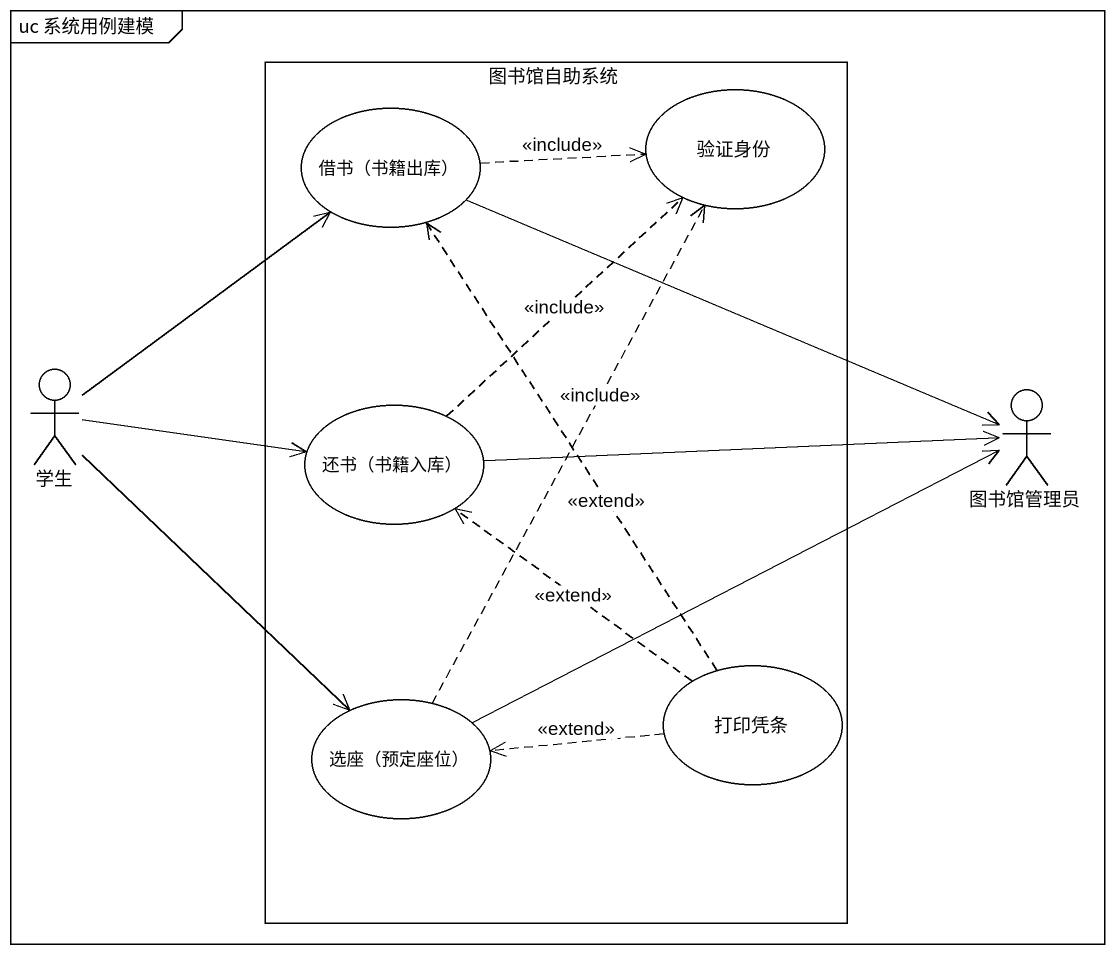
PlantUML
@startuml
mainframe uc 系统用例建模
rectangle 图书馆自助系统 {
  usecase "借书（书籍出库）" as 借书_书籍出库
  usecase 验证身份
  usecase "还书（书籍入库）" as 还书_书籍入库
  usecase 打印凭条
  usecase "选座（预定座位）" as 选座_预定座位
}
actor 学生
actor 图书馆管理员
借书_书籍出库 .right.> 验证身份 : <<include>>
学生 -up-> 借书_书籍出库
学生 -right-> 还书_书籍入库
学生 --> 选座_预定座位
还书_书籍入库 .up.> 验证身份 : <<include>>
图书馆管理员 <-left- 借书_书籍出库
图书馆管理员 <-left- 还书_书籍入库
图书馆管理员 <-left- 选座_预定座位
打印凭条 .up.> 借书_书籍出库 : <<extend>>
打印凭条 .up.> 还书_书籍入库 : <<extend>>
打印凭条 .left.> 选座_预定座位 : <<extend>>
选座_预定座位 .up.> 验证身份 : <<include>>
@enduml
